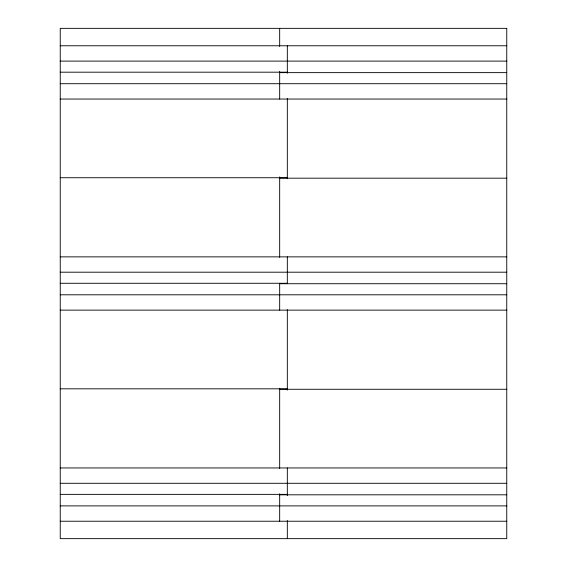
<?xml version="1.0" encoding="UTF-8"?>
<svg xmlns="http://www.w3.org/2000/svg" width="567" height="567" viewBox="0 0 567 567"><rect width="100%" height="100%" fill="white"/><g stroke="black" fill="none" stroke-linecap="round" stroke-linejoin="round"><path stroke-width="0.85" d="M60.244 45.771L506.756 45.771M60.244 61.108L506.756 61.108M60.244 72.186L287.625 72.186M279.375 72.64L506.756 72.633M60.244 83.71L506.756 83.71M60.244 99.048L506.756 99.048M60.244 177.733L287.625 177.733M279.375 178.18L506.756 178.18M60.244 256.865L506.756 256.865M60.244 272.195L506.756 272.195M60.244 283.273L287.327 283.273M279.673 283.727L506.756 283.727M60.244 294.805L506.756 294.805M60.244 310.135L506.756 310.135M60.244 388.82L287.625 388.82M279.375 389.267L506.756 389.267M60.244 467.952L506.756 467.952M60.244 483.29L506.756 483.29M60.244 494.367L287.625 494.367M279.375 494.814L506.756 494.814M60.244 505.892L506.756 505.892M60.244 521.229L506.756 521.229M287.327 45.771L287.327 73.186M287.327 98.53L287.327 178.725M287.327 256.865L287.327 283.706M287.327 309.617L287.327 390.082M287.327 467.952L287.327 495.593M287.327 520.513L287.327 538.65M279.673 28.35L279.673 46.487M279.673 71.407L279.673 99.048M279.673 176.918L279.673 257.383M279.673 283.294L279.673 310.135M279.673 388.275L279.673 468.47M279.673 493.814L279.673 521.229M506.756 28.35L60.244 28.35L60.244 538.65L506.756 538.65L506.756 28.35"/></g></svg>
